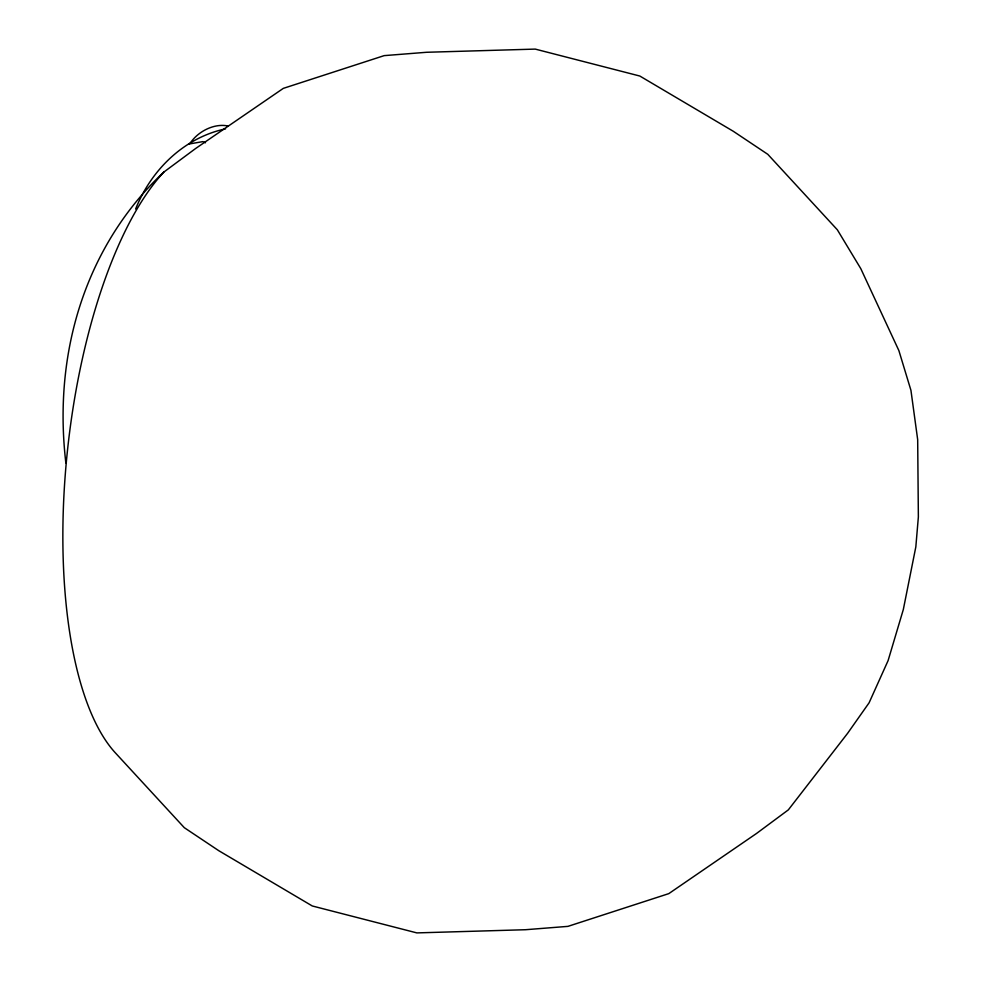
<?xml version="1.0" encoding="UTF-8"?>
<svg xmlns="http://www.w3.org/2000/svg" width="982" height="982" viewBox="0 0 982 982"><rect width="100%" height="100%" fill="white"/><g stroke="black" fill="none" stroke-linecap="round" stroke-linejoin="round"><path stroke-width="1.47" d="M135.626 209.031C151.154 170.009 183.794 137.762 225.553 128.851M190.042 143.47C197.591 131.723 213.843 123.106 227.799 125.954M163.785 172.12L195.59 148.528L283.319 88.368L384.183 55.63L426.618 52.279L535.239 49.1L639.822 76.031L733.259 131.257L767.801 154.321L837.364 229.825L860.809 268.675L898.874 350.586L910.94 390.333L917.679 439.654L918.366 516.925L915.825 546.913L903.317 609.552L888.096 660.604L869.095 702.805L847.626 733.284L788.325 809.88L756.521 833.472L668.791 893.632L567.927 926.37L525.493 929.721L416.871 932.9L312.276 905.969L218.851 850.743L184.297 827.679L114.734 752.175A315.738 117.509 -83.6 0 1 65.806 467.96A315.738 117.509 -83.6 0 1 163.785 172.12A446.528 370.607 43 0 0 65.855 462.952M188.912 144.023L202.881 141.617L205.508 142.771"/></g></svg>
